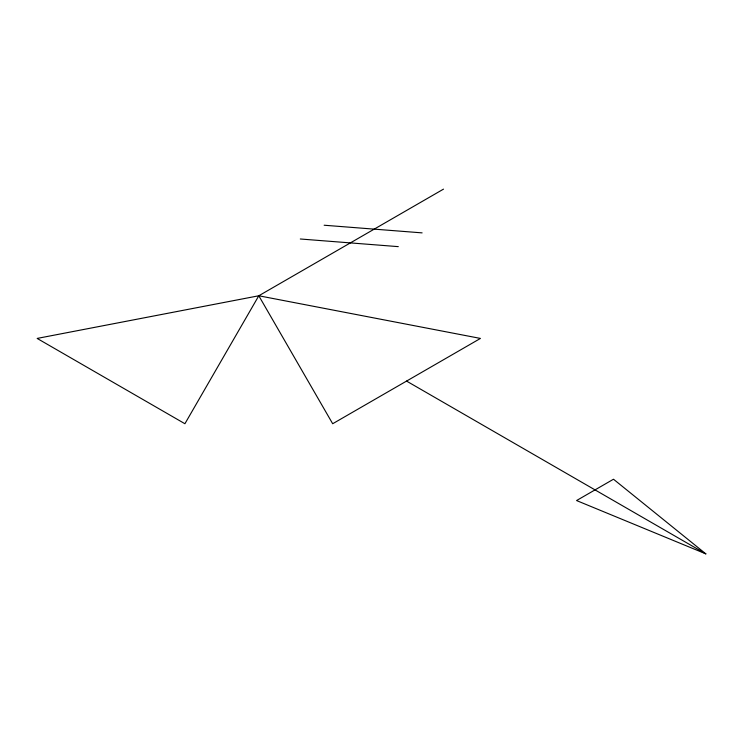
<?xml version="1.0" encoding="UTF-8"?>
<svg xmlns="http://www.w3.org/2000/svg" width="743" height="743" viewBox="0 0 743 743"><rect width="100%" height="100%" fill="white"/><g stroke="black" fill="none" stroke-linecap="round" stroke-linejoin="round"><path stroke-width="1.11" d="M258.796 295.77L332.678 423.733L480.452 338.427L258.796 295.77L184.914 423.733L37.15 338.427L258.796 295.77L443.506 189.131M324.143 225.231L422.108 232.875M300.311 238.995L398.285 246.639M705.85 553.869L576.559 500.55L613.495 479.226L705.85 553.869L406.56 381.085"/></g></svg>
